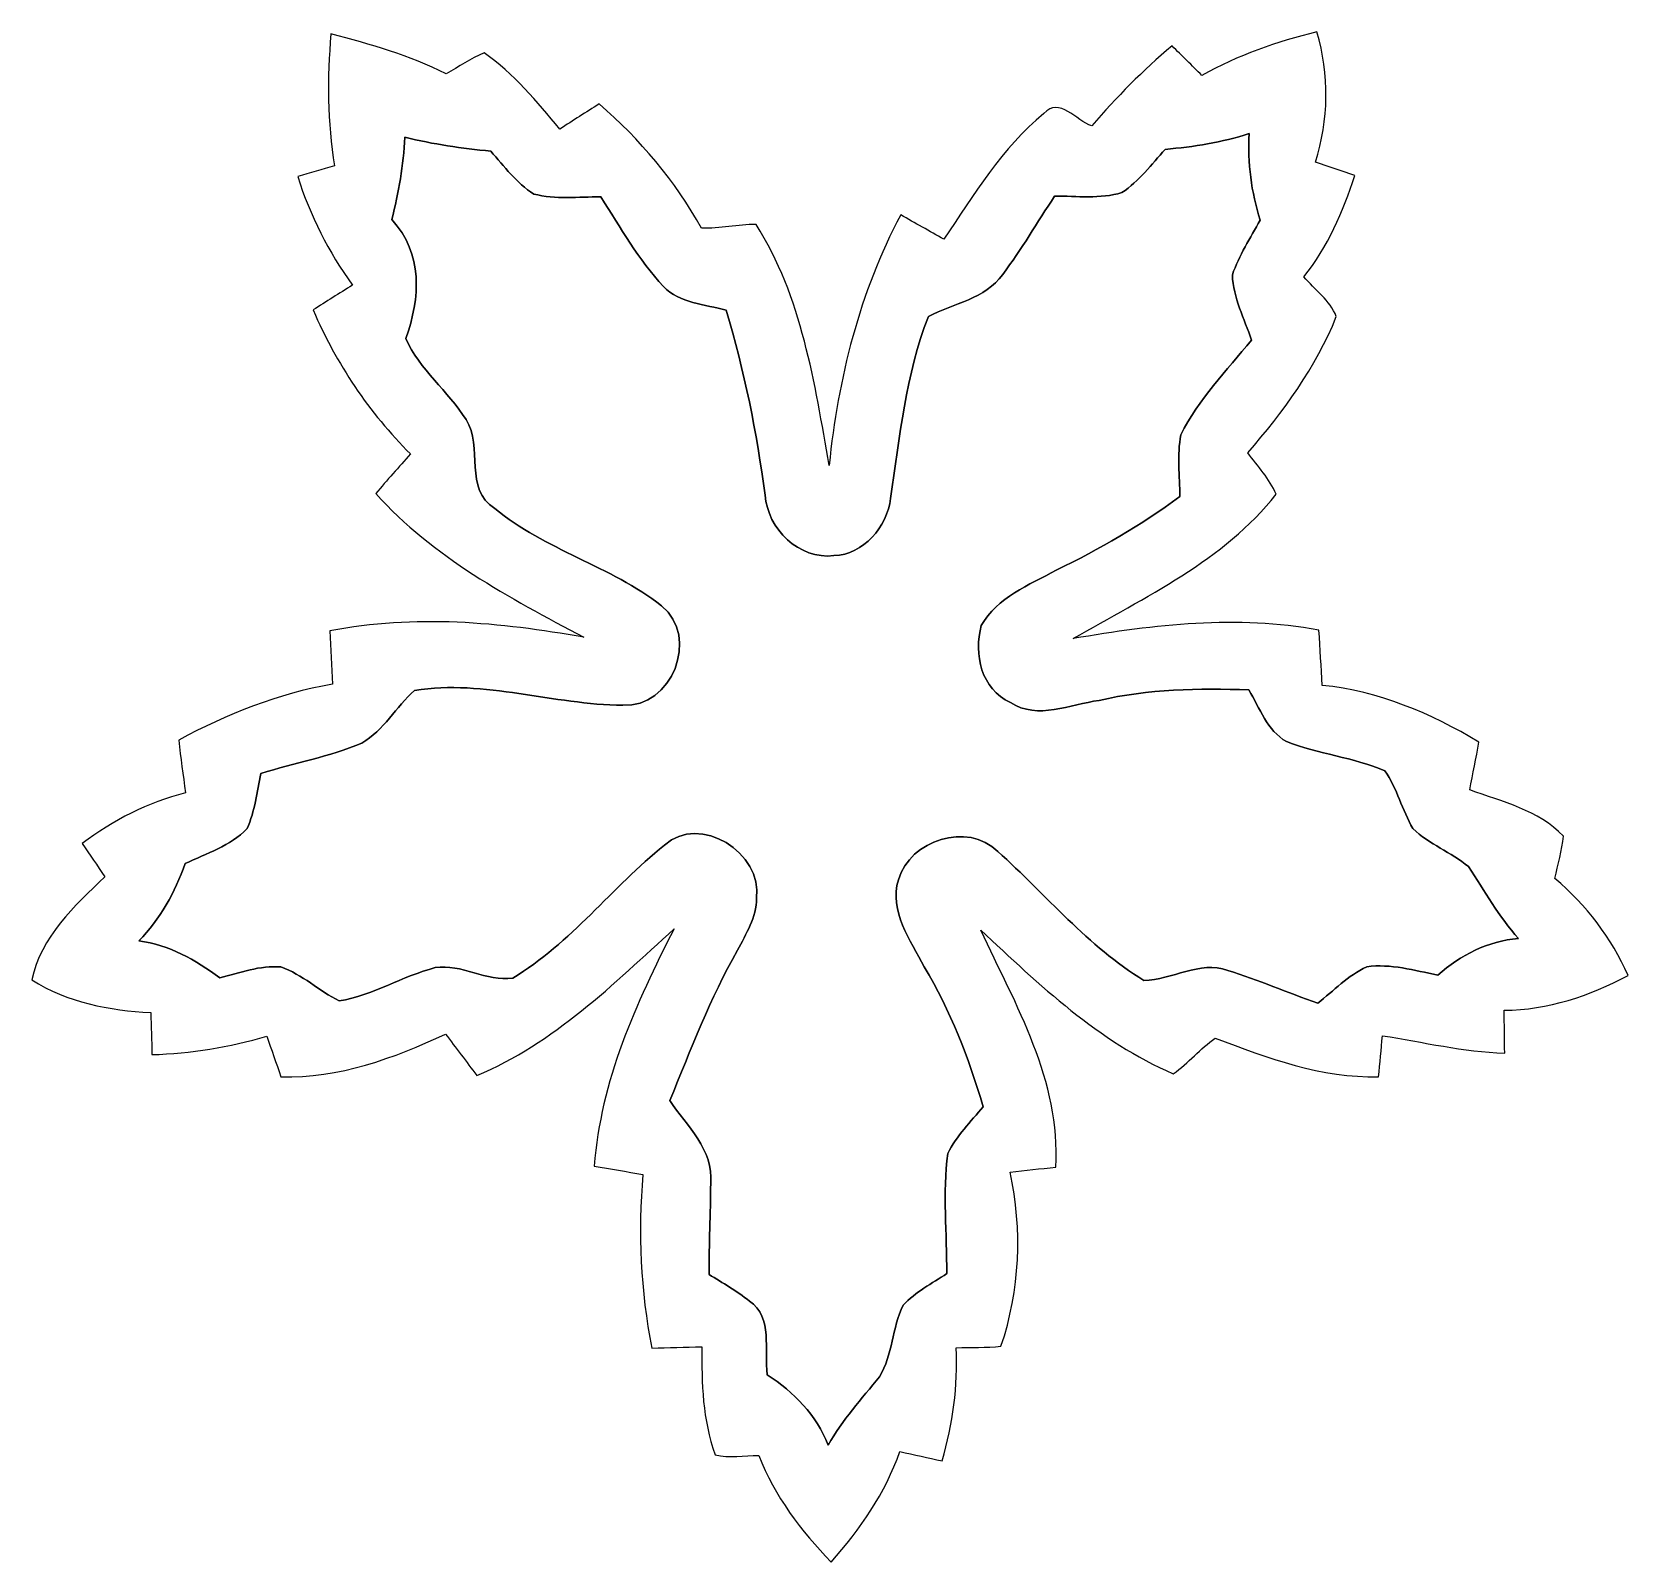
# Model space of a CAD drawing. Header units: centimetres. Extents: x -7.1 to 7.1, y -7 to 7.
# Drawn here: x -6.56 to -1.23, y 1.74 to 6.84 of the extents above; entities that cross this region are included whole.
import ezdxf

# ---------------------------------------------------------------- set-up
doc = ezdxf.new("R2010")
doc.units = ezdxf.units.CM
doc.header["$MEASUREMENT"] = 0
doc.layers.add('Camada 1', color=7, linetype='Continuous')

msp = doc.modelspace()

# ---------------------------------------------------------------- linework, layer by layer
at = {"layer": 'Camada 1', "color": 154}
for points in [[(-5.54708, 6.39375), (-5.57072, 6.53944), (-5.57176, 6.68725), (-5.55871, 6.83401), (-5.55871, 6.83401), (-5.42783, 6.79874), (-5.2959, 6.7631), (-5.17489, 6.70031), (-5.17489, 6.70031), (-5.13326, 6.72465), (-5.09269, 6.75145), (-5.04825, 6.77016), (-5.04825, 6.77016), (-4.94875, 6.70243), (-4.87186, 6.60752), (-4.79495, 6.51651), (-4.79495, 6.51651), (-4.75156, 6.54473), (-4.70817, 6.57294), (-4.66407, 6.60011), (-4.66407, 6.60011), (-4.5272, 6.48229), (-4.41147, 6.3433), (-4.32257, 6.18596), (-4.32257, 6.18596), (-4.26154, 6.18384), (-4.20158, 6.19865), (-4.1409, 6.19831), (-4.1409, 6.19831), (-3.98814, 5.95806), (-3.94582, 5.67019), (-3.89714, 5.39503), (-3.89714, 5.39503), (-3.8682, 5.68537), (-3.79589, 5.97146), (-3.65865, 6.23005), (-3.65865, 6.23005), (-3.61068, 6.20323), (-3.56234, 6.17607), (-3.51437, 6.1489), (-3.51437, 6.1489), (-3.41524, 6.29708), (-3.32105, 6.45407), (-3.18135, 6.56836), (-3.18135, 6.56836), (-3.13019, 6.62481), (-3.07269, 6.54473), (-3.02153, 6.52673), (-3.02153, 6.52673), (-2.93933, 6.62269), (-2.85043, 6.71264), (-2.75378, 6.79379), (-2.75378, 6.79379), (-2.72062, 6.76134), (-2.68746, 6.72818), (-2.6543, 6.69536), (-2.6543, 6.69536), (-2.53471, 6.76275), (-2.40417, 6.8079), (-2.27083, 6.84035), (-2.27083, 6.84035), (-2.22815, 6.69819), (-2.23097, 6.54755), (-2.27541, 6.40574), (-2.27541, 6.40574), (-2.23166, 6.39092), (-2.18792, 6.37611), (-2.14417, 6.36128), (-2.14417, 6.36128), (-2.18405, 6.24134), (-2.23414, 6.12281), (-2.31457, 6.02368), (-2.31457, 6.02368), (-2.27753, 5.98063), (-2.22673, 5.94606), (-2.20591, 5.89104), (-2.20591, 5.89104), (-2.27436, 5.72206), (-2.3823, 5.57318), (-2.50155, 5.43701), (-2.50155, 5.43701), (-2.46732, 5.39291), (-2.42992, 5.35023), (-2.40629, 5.29907), (-2.40629, 5.29907), (-2.58092, 5.07717), (-2.8448, 4.95652), (-3.08327, 4.81753), (-3.08327, 4.81753), (-2.81199, 4.86409), (-2.53646, 4.89691), (-2.26377, 4.8454), (-2.26377, 4.8454), (-2.25989, 4.78401), (-2.25636, 4.72298), (-2.25283, 4.6616), (-2.25283, 4.6616), (-2.0655, 4.64361), (-1.89089, 4.56812), (-1.73036, 4.4725), (-1.73036, 4.4725), (-1.74025, 4.41924), (-1.75083, 4.36633), (-1.76072, 4.31305), (-1.76072, 4.31305), (-1.6524, 4.27355), (-1.53105, 4.24568), (-1.44885, 4.15924), (-1.44885, 4.15924), (-1.45379, 4.11127), (-1.46649, 4.06435), (-1.47708, 4.01742), (-1.47708, 4.01742), (-1.37159, 3.92959), (-1.28834, 3.81952), (-1.23296, 3.69393), (-1.23296, 3.69393), (-1.36102, 3.62654), (-1.50035, 3.57893), (-1.64641, 3.57823), (-1.64641, 3.57823), (-1.6457, 3.53094), (-1.64499, 3.48333), (-1.64429, 3.4357), (-1.64429, 3.4357), (-1.78223, 3.43923), (-1.91628, 3.47274), (-2.0521, 3.4932), (-2.0521, 3.4932), (-2.05634, 3.44769), (-2.06058, 3.40218), (-2.0648, 3.35633), (-2.0648, 3.35633), (-2.25565, 3.3528), (-2.43451, 3.41806), (-2.6095, 3.4858), (-2.6095, 3.4858), (-2.65959, 3.45015), (-2.69909, 3.40184), (-2.7499, 3.3669), (-2.7499, 3.3669), (-2.99931, 3.47345), (-3.19651, 3.6636), (-3.39195, 3.84562), (-3.39195, 3.84562), (-3.27483, 3.5955), (-3.12454, 3.34222), (-3.14147, 3.0554), (-3.14147, 3.0554), (-3.19263, 3.04977), (-3.24343, 3.04446), (-3.29388, 3.03883), (-3.29388, 3.03883), (-3.25225, 2.84656), (-3.26073, 2.64478), (-3.32422, 2.45816), (-3.32422, 2.45816), (-3.37361, 2.45321), (-3.4237, 2.45392), (-3.47345, 2.45321), (-3.47345, 2.45321), (-3.46745, 2.3255), (-3.48473, 2.19886), (-3.52036, 2.0761), (-3.52036, 2.0761), (-3.56729, 2.08597), (-3.61421, 2.09656), (-3.66112, 2.10714), (-3.66112, 2.10714), (-3.71016, 1.96885), (-3.79377, 1.8475), (-3.89042, 1.73848), (-3.89042, 1.73848), (-3.99097, 1.84185), (-4.07952, 1.95862), (-4.13208, 2.09408), (-4.13208, 2.09408), (-4.18076, 2.09373), (-4.23016, 2.08385), (-4.27777, 2.09656), (-4.27777, 2.09656), (-4.3194, 2.21192), (-4.32293, 2.33539), (-4.32187, 2.45638), (-4.32187, 2.45638), (-4.37761, 2.45497), (-4.43335, 2.45356), (-4.48875, 2.4518), (-4.48875, 2.4518), (-4.52649, 2.64266), (-4.53531, 2.83739), (-4.51838, 3.03072), (-4.51838, 3.03072), (-4.5727, 3.04024), (-4.62667, 3.0494), (-4.68066, 3.05893), (-4.68066, 3.05893), (-4.65983, 3.34151), (-4.54201, 3.6015), (-4.4143, 3.84986), (-4.4143, 3.84986), (-4.6168, 3.66606), (-4.81507, 3.46779), (-5.07259, 3.36091), (-5.07259, 3.36091), (-5.10716, 3.40713), (-5.14173, 3.45334), (-5.17701, 3.49885), (-5.17701, 3.49885), (-5.34916, 3.41806), (-5.53261, 3.35138), (-5.72557, 3.35667), (-5.72557, 3.35667), (-5.74111, 3.40218), (-5.75734, 3.44735), (-5.77285, 3.4925), (-5.77285, 3.4925), (-5.89738, 3.45405), (-6.0258, 3.43429), (-6.15562, 3.43041), (-6.15562, 3.43041), (-6.15702, 3.47732), (-6.15843, 3.52424), (-6.15984, 3.57082), (-6.15984, 3.57082), (-6.29742, 3.57752), (-6.43819, 3.60432), (-6.55601, 3.67946), (-6.55601, 3.67946), (-6.52709, 3.82269), (-6.41385, 3.9264), (-6.31296, 4.02342), (-6.31296, 4.02342), (-6.33801, 4.06047), (-6.36305, 4.09716), (-6.3881, 4.13385), (-6.3881, 4.13385), (-6.2858, 4.21252), (-6.16937, 4.27107), (-6.04414, 4.30354), (-6.04414, 4.30354), (-6.05189, 4.36209), (-6.05966, 4.42029), (-6.06636, 4.47886), (-6.06636, 4.47886), (-5.90585, 4.56671), (-5.73405, 4.63337), (-5.55378, 4.66583), (-5.55378, 4.66583), (-5.55659, 4.7251), (-5.55941, 4.78437), (-5.56224, 4.84328), (-5.56224, 4.84328), (-5.28038, 4.89832), (-4.99533, 4.87186), (-4.71523, 4.82211), (-4.71523, 4.82211), (-4.96429, 4.9537), (-5.21828, 5.08881), (-5.40948, 5.30119), (-5.40948, 5.30119), (-5.37138, 5.34563), (-5.33259, 5.38938), (-5.29342, 5.43312), (-5.29342, 5.43312), (-5.43172, 5.57072), (-5.54143, 5.73405), (-5.61798, 5.91326), (-5.61798, 5.91326), (-5.57459, 5.94113), (-5.5312, 5.96864), (-5.4871, 5.99581), (-5.4871, 5.99581), (-5.56577, 6.10693), (-5.62963, 6.22793), (-5.66914, 6.35847), (-5.66914, 6.35847), (-5.62856, 6.3701), (-5.58765, 6.3821), (-5.54708, 6.39375)], [(-5.31247, 6.48935), (-5.31247, 6.48935), (-5.31247, 6.48935), (-5.31247, 6.48935), (-5.31247, 6.48935), (-5.31636, 6.39621), (-5.3333, 6.30485), (-5.35586, 6.21454), (-5.35586, 6.21454), (-5.2511, 6.10164), (-5.26062, 5.95383), (-5.30895, 5.81837), (-5.30895, 5.81837), (-5.26308, 5.71429), (-5.16819, 5.64268), (-5.10821, 5.54777), (-5.10821, 5.54777), (-5.05001, 5.45782), (-5.11598, 5.31459), (-5.01261, 5.25144), (-5.01261, 5.25144), (-4.84504, 5.11386), (-4.62633, 5.05919), (-4.45628, 4.9269), (-4.45628, 4.9269), (-4.32717, 4.82247), (-4.42241, 4.58576), (-4.58505, 4.59527), (-4.58505, 4.59527), (-4.81753, 4.59705), (-5.04542, 4.68171), (-5.27967, 4.64502), (-5.27967, 4.64502), (-5.34175, 4.58998), (-5.38268, 4.51131), (-5.4557, 4.46899), (-5.4557, 4.46899), (-5.56436, 4.42419), (-5.68077, 4.40265), (-5.79261, 4.36774), (-5.79261, 4.36774), (-5.80495, 4.306), (-5.81235, 4.24215), (-5.83847, 4.18394), (-5.83847, 4.18394), (-5.89421, 4.12608), (-5.97429, 4.10174), (-6.04485, 4.06717), (-6.04485, 4.06717), (-6.07871, 3.97157), (-6.12846, 3.88231), (-6.19936, 3.80929), (-6.19936, 3.80929), (-6.09811, 3.79694), (-6.01027, 3.74614), (-5.92949, 3.68652), (-5.92949, 3.68652), (-5.86281, 3.70275), (-5.79542, 3.72886), (-5.72557, 3.72285), (-5.72557, 3.72285), (-5.65396, 3.6978), (-5.59859, 3.64277), (-5.5312, 3.60961), (-5.5312, 3.60961), (-5.41867, 3.62725), (-5.32095, 3.69288), (-5.21088, 3.72039), (-5.21088, 3.72039), (-5.12304, 3.7352), (-5.04013, 3.67135), (-4.95265, 3.68582), (-4.95265, 3.68582), (-4.75862, 3.80188), (-4.62173, 3.9885), (-4.44675, 4.12855), (-4.44675, 4.12855), (-4.32859, 4.23686), (-4.11938, 4.10209), (-4.13914, 3.95181), (-4.13914, 3.95181), (-4.13914, 3.88832), (-4.17512, 3.83329), (-4.20299, 3.77825), (-4.20299, 3.77825), (-4.29365, 3.61843), (-4.35963, 3.44664), (-4.42841, 3.27695), (-4.42841, 3.27695), (-4.37232, 3.19263), (-4.28201, 3.11255), (-4.29224, 3.00177), (-4.29224, 3.00177), (-4.29331, 2.90054), (-4.29753, 2.79893), (-4.29789, 2.69733), (-4.29789, 2.69733), (-4.25238, 2.66912), (-4.20511, 2.64266), (-4.16312, 2.60879), (-4.16312, 2.60879), (-4.0834, 2.55376), (-4.11514, 2.4451), (-4.1035, 2.36326), (-4.1035, 2.36326), (-4.0153, 2.3047), (-3.93912, 2.22885), (-3.90065, 2.12831), (-3.90065, 2.12831), (-3.85304, 2.21156), (-3.78989, 2.28353), (-3.72886, 2.35654), (-3.72886, 2.35654), (-3.68582, 2.42922), (-3.68723, 2.51919), (-3.6509, 2.59503), (-3.6509, 2.59503), (-3.60927, 2.63913), (-3.55494, 2.66734), (-3.50485, 2.7005), (-3.50485, 2.7005), (-3.50485, 2.83386), (-3.51895, 2.96827), (-3.50202, 3.10091), (-3.50202, 3.10091), (-3.47169, 3.15948), (-3.42582, 3.2071), (-3.38349, 3.25683), (-3.38349, 3.25683), (-3.43181, 3.41877), (-3.4925, 3.57786), (-3.58034, 3.72321), (-3.58034, 3.72321), (-3.62549, 3.81212), (-3.69851, 3.90806), (-3.66642, 4.01355), (-3.66642, 4.01355), (-3.62654, 4.14619), (-3.43712, 4.20758), (-3.3348, 4.1081), (-3.3348, 4.1081), (-3.17429, 3.96309), (-3.03423, 3.7913), (-2.84762, 3.67805), (-2.84762, 3.67805), (-2.75342, 3.67911), (-2.66242, 3.74509), (-2.56786, 3.71122), (-2.56786, 3.71122), (-2.46627, 3.67946), (-2.36819, 3.63748), (-2.268, 3.6015), (-2.268, 3.6015), (-2.21509, 3.64384), (-2.16641, 3.69359), (-2.10467, 3.72356), (-2.10467, 3.72356), (-2.02459, 3.73379), (-1.94556, 3.71157), (-1.8676, 3.69534), (-1.8676, 3.69534), (-1.79105, 3.76202), (-1.70144, 3.81), (-1.59878, 3.8174), (-1.59878, 3.8174), (-1.66334, 3.89078), (-1.71167, 3.97615), (-1.76494, 4.05729), (-1.76494, 4.05729), (-1.82316, 4.10491), (-1.89618, 4.13173), (-1.9505, 4.18394), (-1.9505, 4.18394), (-1.98683, 4.24568), (-2.00271, 4.31765), (-2.04364, 4.37656), (-2.04364, 4.37656), (-2.14911, 4.4217), (-2.26554, 4.4323), (-2.37208, 4.47428), (-2.37208, 4.47428), (-2.43699, 4.51061), (-2.46097, 4.58645), (-2.49765, 4.64643), (-2.49765, 4.64643), (-2.66452, 4.65172), (-2.8335, 4.64996), (-2.99685, 4.61115), (-2.99685, 4.61115), (-3.09421, 4.59951), (-3.20111, 4.54413), (-3.29247, 4.6048), (-3.29247, 4.6048), (-3.38949, 4.6475), (-3.41665, 4.76637), (-3.38983, 4.86092), (-3.38983, 4.86092), (-3.33728, 4.95547), (-3.23074, 4.99674), (-3.14006, 5.04542), (-3.14006, 5.04542), (-2.99544, 5.11493), (-2.85715, 5.1964), (-2.72767, 5.29096), (-2.72767, 5.29096), (-2.72803, 5.35975), (-2.73719, 5.4296), (-2.7245, 5.49733), (-2.7245, 5.49733), (-2.66488, 5.61516), (-2.57245, 5.71183), (-2.48884, 5.81271), (-2.48884, 5.81271), (-2.51249, 5.88398), (-2.54916, 5.95383), (-2.55269, 6.03003), (-2.55269, 6.03003), (-2.53012, 6.09494), (-2.49307, 6.1535), (-2.45991, 6.21312), (-2.45991, 6.21312), (-2.4892, 6.3066), (-2.50296, 6.40362), (-2.49624, 6.50134), (-2.49624, 6.50134), (-2.58726, 6.47206), (-2.68181, 6.45724), (-2.77671, 6.44877), (-2.77671, 6.44877), (-2.82187, 6.39833), (-2.86385, 6.34293), (-2.92099, 6.30485), (-2.92099, 6.30485), (-2.99366, 6.28227), (-3.07092, 6.29391), (-3.14537, 6.2925), (-3.14537, 6.2925), (-3.20392, 6.20606), (-3.25542, 6.1147), (-3.31857, 6.03179), (-3.31857, 6.03179), (-3.37679, 5.94959), (-3.48297, 5.93619), (-3.56622, 5.89173), (-3.56622, 5.89173), (-3.64313, 5.69841), (-3.66077, 5.48886), (-3.69252, 5.28496), (-3.69252, 5.28496), (-3.70382, 5.19007), (-3.78249, 5.09834), (-3.88126, 5.0941), (-3.88126, 5.0941), (-3.99696, 5.08), (-4.1035, 5.183), (-4.11056, 5.2959), (-4.11056, 5.2959), (-4.13914, 5.50438), (-4.17971, 5.71076), (-4.24074, 5.91219), (-4.24074, 5.91219), (-4.31165, 5.93302), (-4.39596, 5.93443), (-4.44994, 5.99193), (-4.44994, 5.99193), (-4.5339, 6.08047), (-4.59281, 6.18878), (-4.65912, 6.29002), (-4.65912, 6.29002), (-4.73357, 6.29108), (-4.80976, 6.28085), (-4.88244, 6.2999), (-4.88244, 6.2999), (-4.9403, 6.33623), (-4.98086, 6.39234), (-5.02567, 6.44277), (-5.02567, 6.44277), (-5.12197, 6.4523), (-5.21828, 6.4657), (-5.31247, 6.48935)]]:
    msp.add_open_spline(points, degree=3, knots=[0, 0, 0, 0, 0.0140845, 0.0140845, 0.0140845, 0.0140845, 0.028169, 0.028169, 0.028169, 0.028169, 0.0422535, 0.0422535, 0.0422535, 0.0422535, 0.056338, 0.056338, 0.056338, 0.056338, 0.0704225, 0.0704225, 0.0704225, 0.0704225, 0.084507, 0.084507, 0.084507, 0.084507, 0.0985915, 0.0985915, 0.0985915, 0.0985915, 0.1126761, 0.1126761, 0.1126761, 0.1126761, 0.1267606, 0.1267606, 0.1267606, 0.1267606, 0.1408451, 0.1408451, 0.1408451, 0.1408451, 0.1549296, 0.1549296, 0.1549296, 0.1549296, 0.1690141, 0.1690141, 0.1690141, 0.1690141, 0.1830986, 0.1830986, 0.1830986, 0.1830986, 0.1971831, 0.1971831, 0.1971831, 0.1971831, 0.2112676, 0.2112676, 0.2112676, 0.2112676, 0.2253521, 0.2253521, 0.2253521, 0.2253521, 0.2394366, 0.2394366, 0.2394366, 0.2394366, 0.2535211, 0.2535211, 0.2535211, 0.2535211, 0.2676056, 0.2676056, 0.2676056, 0.2676056, 0.2816901, 0.2816901, 0.2816901, 0.2816901, 0.2957746, 0.2957746, 0.2957746, 0.2957746, 0.3098592, 0.3098592, 0.3098592, 0.3098592, 0.3239437, 0.3239437, 0.3239437, 0.3239437, 0.3380282, 0.3380282, 0.3380282, 0.3380282, 0.3521127, 0.3521127, 0.3521127, 0.3521127, 0.3661972, 0.3661972, 0.3661972, 0.3661972, 0.3802817, 0.3802817, 0.3802817, 0.3802817, 0.3943662, 0.3943662, 0.3943662, 0.3943662, 0.4084507, 0.4084507, 0.4084507, 0.4084507, 0.4225352, 0.4225352, 0.4225352, 0.4225352, 0.4366197, 0.4366197, 0.4366197, 0.4366197, 0.4507042, 0.4507042, 0.4507042, 0.4507042, 0.4647887, 0.4647887, 0.4647887, 0.4647887, 0.4788732, 0.4788732, 0.4788732, 0.4788732, 0.4929577, 0.4929577, 0.4929577, 0.4929577, 0.5070423, 0.5070423, 0.5070423, 0.5070423, 0.5211268, 0.5211268, 0.5211268, 0.5211268, 0.5352113, 0.5352113, 0.5352113, 0.5352113, 0.5492958, 0.5492958, 0.5492958, 0.5492958, 0.5633803, 0.5633803, 0.5633803, 0.5633803, 0.5774648, 0.5774648, 0.5774648, 0.5774648, 0.5915493, 0.5915493, 0.5915493, 0.5915493, 0.6056338, 0.6056338, 0.6056338, 0.6056338, 0.6197183, 0.6197183, 0.6197183, 0.6197183, 0.6338028, 0.6338028, 0.6338028, 0.6338028, 0.6478873, 0.6478873, 0.6478873, 0.6478873, 0.6619718, 0.6619718, 0.6619718, 0.6619718, 0.6760563, 0.6760563, 0.6760563, 0.6760563, 0.6901408, 0.6901408, 0.6901408, 0.6901408, 0.7042254, 0.7042254, 0.7042254, 0.7042254, 0.7183099, 0.7183099, 0.7183099, 0.7183099, 0.7323944, 0.7323944, 0.7323944, 0.7323944, 0.7464789, 0.7464789, 0.7464789, 0.7464789, 0.7605634, 0.7605634, 0.7605634, 0.7605634, 0.7746479, 0.7746479, 0.7746479, 0.7746479, 0.7887324, 0.7887324, 0.7887324, 0.7887324, 0.8028169, 0.8028169, 0.8028169, 0.8028169, 0.8169014, 0.8169014, 0.8169014, 0.8169014, 0.8309859, 0.8309859, 0.8309859, 0.8309859, 0.8450704, 0.8450704, 0.8450704, 0.8450704, 0.8591549, 0.8591549, 0.8591549, 0.8591549, 0.8732394, 0.8732394, 0.8732394, 0.8732394, 0.8873239, 0.8873239, 0.8873239, 0.8873239, 0.9014085, 0.9014085, 0.9014085, 0.9014085, 0.915493, 0.915493, 0.915493, 0.915493, 0.9295775, 0.9295775, 0.9295775, 0.9295775, 0.943662, 0.943662, 0.943662, 0.943662, 0.9577465, 0.9577465, 0.9577465, 0.9577465, 0.971831, 0.971831, 0.971831, 0.971831, 1, 1, 1, 1], dxfattribs=at)
at = {"layer": 'Camada 1', "color": 254}
msp.add_open_spline([(-5.31247, 6.48935), (-5.21828, 6.4657), (-5.12197, 6.4523), (-5.02567, 6.44277), (-5.02567, 6.44277), (-4.98086, 6.39234), (-4.9403, 6.33623), (-4.88244, 6.2999), (-4.88244, 6.2999), (-4.80976, 6.28085), (-4.73357, 6.29108), (-4.65912, 6.29002), (-4.65912, 6.29002), (-4.59281, 6.18878), (-4.5339, 6.08047), (-4.44994, 5.99193), (-4.44994, 5.99193), (-4.39596, 5.93443), (-4.31165, 5.93302), (-4.24074, 5.91219), (-4.24074, 5.91219), (-4.17971, 5.71076), (-4.13914, 5.50438), (-4.11056, 5.2959), (-4.11056, 5.2959), (-4.1035, 5.183), (-3.99696, 5.08), (-3.88126, 5.0941), (-3.88126, 5.0941), (-3.78249, 5.09834), (-3.70382, 5.19007), (-3.69252, 5.28496), (-3.69252, 5.28496), (-3.66077, 5.48886), (-3.64313, 5.69841), (-3.56622, 5.89173), (-3.56622, 5.89173), (-3.48297, 5.93619), (-3.37679, 5.94959), (-3.31857, 6.03179), (-3.31857, 6.03179), (-3.25542, 6.1147), (-3.20392, 6.20606), (-3.14537, 6.2925), (-3.14537, 6.2925), (-3.07092, 6.29391), (-2.99366, 6.28227), (-2.92099, 6.30485), (-2.92099, 6.30485), (-2.86385, 6.34293), (-2.82187, 6.39833), (-2.77671, 6.44877), (-2.77671, 6.44877), (-2.68181, 6.45724), (-2.58726, 6.47206), (-2.49624, 6.50134), (-2.49624, 6.50134), (-2.50296, 6.40362), (-2.4892, 6.3066), (-2.45991, 6.21312), (-2.45991, 6.21312), (-2.49307, 6.1535), (-2.53012, 6.09494), (-2.55269, 6.03003), (-2.55269, 6.03003), (-2.54916, 5.95383), (-2.51249, 5.88398), (-2.48884, 5.81271), (-2.48884, 5.81271), (-2.57245, 5.71183), (-2.66488, 5.61516), (-2.7245, 5.49733), (-2.7245, 5.49733), (-2.73719, 5.4296), (-2.72803, 5.35975), (-2.72767, 5.29096), (-2.72767, 5.29096), (-2.85715, 5.1964), (-2.99544, 5.11493), (-3.14006, 5.04542), (-3.14006, 5.04542), (-3.23074, 4.99674), (-3.33728, 4.95547), (-3.38983, 4.86092), (-3.38983, 4.86092), (-3.41665, 4.76637), (-3.38949, 4.6475), (-3.29247, 4.6048), (-3.29247, 4.6048), (-3.20111, 4.54413), (-3.09421, 4.59951), (-2.99685, 4.61115), (-2.99685, 4.61115), (-2.8335, 4.64996), (-2.66452, 4.65172), (-2.49765, 4.64643), (-2.49765, 4.64643), (-2.46097, 4.58645), (-2.43699, 4.51061), (-2.37208, 4.47428), (-2.37208, 4.47428), (-2.26554, 4.4323), (-2.14911, 4.4217), (-2.04364, 4.37656), (-2.04364, 4.37656), (-2.00271, 4.31765), (-1.98683, 4.24568), (-1.9505, 4.18394), (-1.9505, 4.18394), (-1.89618, 4.13173), (-1.82316, 4.10491), (-1.76494, 4.05729), (-1.76494, 4.05729), (-1.71167, 3.97615), (-1.66334, 3.89078), (-1.59878, 3.8174), (-1.59878, 3.8174), (-1.70144, 3.81), (-1.79105, 3.76202), (-1.8676, 3.69534), (-1.8676, 3.69534), (-1.94556, 3.71157), (-2.02459, 3.73379), (-2.10467, 3.72356), (-2.10467, 3.72356), (-2.16641, 3.69359), (-2.21509, 3.64384), (-2.268, 3.6015), (-2.268, 3.6015), (-2.36819, 3.63748), (-2.46627, 3.67946), (-2.56786, 3.71122), (-2.56786, 3.71122), (-2.66242, 3.74509), (-2.75342, 3.67911), (-2.84762, 3.67805), (-2.84762, 3.67805), (-3.03423, 3.7913), (-3.17429, 3.96309), (-3.3348, 4.1081), (-3.3348, 4.1081), (-3.43712, 4.20758), (-3.62654, 4.14619), (-3.66642, 4.01355), (-3.66642, 4.01355), (-3.69851, 3.90806), (-3.62549, 3.81212), (-3.58034, 3.72321), (-3.58034, 3.72321), (-3.4925, 3.57786), (-3.43181, 3.41877), (-3.38349, 3.25683), (-3.38349, 3.25683), (-3.42582, 3.2071), (-3.47169, 3.15948), (-3.50202, 3.10091), (-3.50202, 3.10091), (-3.51895, 2.96827), (-3.50485, 2.83386), (-3.50485, 2.7005), (-3.50485, 2.7005), (-3.55494, 2.66734), (-3.60927, 2.63913), (-3.6509, 2.59503), (-3.6509, 2.59503), (-3.68723, 2.51919), (-3.68582, 2.42922), (-3.72886, 2.35654), (-3.72886, 2.35654), (-3.78989, 2.28353), (-3.85304, 2.21156), (-3.90065, 2.12831), (-3.90065, 2.12831), (-3.93912, 2.22885), (-4.0153, 2.3047), (-4.1035, 2.36326), (-4.1035, 2.36326), (-4.11514, 2.4451), (-4.0834, 2.55376), (-4.16312, 2.60879), (-4.16312, 2.60879), (-4.20511, 2.64266), (-4.25238, 2.66912), (-4.29789, 2.69733), (-4.29789, 2.69733), (-4.29753, 2.79893), (-4.29331, 2.90054), (-4.29224, 3.00177), (-4.29224, 3.00177), (-4.28201, 3.11255), (-4.37232, 3.19263), (-4.42841, 3.27695), (-4.42841, 3.27695), (-4.35963, 3.44664), (-4.29365, 3.61843), (-4.20299, 3.77825), (-4.20299, 3.77825), (-4.17512, 3.83329), (-4.13914, 3.88832), (-4.13914, 3.95181), (-4.13914, 3.95181), (-4.11938, 4.10209), (-4.32859, 4.23686), (-4.44675, 4.12855), (-4.44675, 4.12855), (-4.62173, 3.9885), (-4.75862, 3.80188), (-4.95265, 3.68582), (-4.95265, 3.68582), (-5.04013, 3.67135), (-5.12304, 3.7352), (-5.21088, 3.72039), (-5.21088, 3.72039), (-5.32095, 3.69288), (-5.41867, 3.62725), (-5.5312, 3.60961), (-5.5312, 3.60961), (-5.59859, 3.64277), (-5.65396, 3.6978), (-5.72557, 3.72285), (-5.72557, 3.72285), (-5.79542, 3.72886), (-5.86281, 3.70275), (-5.92949, 3.68652), (-5.92949, 3.68652), (-6.01027, 3.74614), (-6.09811, 3.79694), (-6.19936, 3.80929), (-6.19936, 3.80929), (-6.12846, 3.88231), (-6.07871, 3.97157), (-6.04485, 4.06717), (-6.04485, 4.06717), (-5.97429, 4.10174), (-5.89421, 4.12608), (-5.83847, 4.18394), (-5.83847, 4.18394), (-5.81235, 4.24215), (-5.80495, 4.306), (-5.79261, 4.36774), (-5.79261, 4.36774), (-5.68077, 4.40265), (-5.56436, 4.42419), (-5.4557, 4.46899), (-5.4557, 4.46899), (-5.38268, 4.51131), (-5.34175, 4.58998), (-5.27967, 4.64502), (-5.27967, 4.64502), (-5.04542, 4.68171), (-4.81753, 4.59705), (-4.58505, 4.59527), (-4.58505, 4.59527), (-4.42241, 4.58576), (-4.32717, 4.82247), (-4.45628, 4.9269), (-4.45628, 4.9269), (-4.62633, 5.05919), (-4.84504, 5.11386), (-5.01261, 5.25144), (-5.01261, 5.25144), (-5.11598, 5.31459), (-5.05001, 5.45782), (-5.10821, 5.54777), (-5.10821, 5.54777), (-5.16819, 5.64268), (-5.26308, 5.71429), (-5.30895, 5.81837), (-5.30895, 5.81837), (-5.26062, 5.95383), (-5.2511, 6.10164), (-5.35586, 6.21454), (-5.35586, 6.21454), (-5.3333, 6.30485), (-5.31636, 6.39621), (-5.31247, 6.48935)], degree=3, knots=[0, 0, 0, 0, 0.0142857, 0.0142857, 0.0142857, 0.0142857, 0.0285714, 0.0285714, 0.0285714, 0.0285714, 0.0428571, 0.0428571, 0.0428571, 0.0428571, 0.0571429, 0.0571429, 0.0571429, 0.0571429, 0.0714286, 0.0714286, 0.0714286, 0.0714286, 0.0857143, 0.0857143, 0.0857143, 0.0857143, 0.1, 0.1, 0.1, 0.1, 0.1142857, 0.1142857, 0.1142857, 0.1142857, 0.1285714, 0.1285714, 0.1285714, 0.1285714, 0.1428571, 0.1428571, 0.1428571, 0.1428571, 0.1571429, 0.1571429, 0.1571429, 0.1571429, 0.1714286, 0.1714286, 0.1714286, 0.1714286, 0.1857143, 0.1857143, 0.1857143, 0.1857143, 0.2, 0.2, 0.2, 0.2, 0.2142857, 0.2142857, 0.2142857, 0.2142857, 0.2285714, 0.2285714, 0.2285714, 0.2285714, 0.2428571, 0.2428571, 0.2428571, 0.2428571, 0.2571429, 0.2571429, 0.2571429, 0.2571429, 0.2714286, 0.2714286, 0.2714286, 0.2714286, 0.2857143, 0.2857143, 0.2857143, 0.2857143, 0.3, 0.3, 0.3, 0.3, 0.3142857, 0.3142857, 0.3142857, 0.3142857, 0.3285714, 0.3285714, 0.3285714, 0.3285714, 0.3428571, 0.3428571, 0.3428571, 0.3428571, 0.3571429, 0.3571429, 0.3571429, 0.3571429, 0.3714286, 0.3714286, 0.3714286, 0.3714286, 0.3857143, 0.3857143, 0.3857143, 0.3857143, 0.4, 0.4, 0.4, 0.4, 0.4142857, 0.4142857, 0.4142857, 0.4142857, 0.4285714, 0.4285714, 0.4285714, 0.4285714, 0.4428571, 0.4428571, 0.4428571, 0.4428571, 0.4571429, 0.4571429, 0.4571429, 0.4571429, 0.4714286, 0.4714286, 0.4714286, 0.4714286, 0.4857143, 0.4857143, 0.4857143, 0.4857143, 0.5, 0.5, 0.5, 0.5, 0.5142857, 0.5142857, 0.5142857, 0.5142857, 0.5285714, 0.5285714, 0.5285714, 0.5285714, 0.5428571, 0.5428571, 0.5428571, 0.5428571, 0.5571429, 0.5571429, 0.5571429, 0.5571429, 0.5714286, 0.5714286, 0.5714286, 0.5714286, 0.5857143, 0.5857143, 0.5857143, 0.5857143, 0.6, 0.6, 0.6, 0.6, 0.6142857, 0.6142857, 0.6142857, 0.6142857, 0.6285714, 0.6285714, 0.6285714, 0.6285714, 0.6428571, 0.6428571, 0.6428571, 0.6428571, 0.6571429, 0.6571429, 0.6571429, 0.6571429, 0.6714286, 0.6714286, 0.6714286, 0.6714286, 0.6857143, 0.6857143, 0.6857143, 0.6857143, 0.7, 0.7, 0.7, 0.7, 0.7142857, 0.7142857, 0.7142857, 0.7142857, 0.7285714, 0.7285714, 0.7285714, 0.7285714, 0.7428571, 0.7428571, 0.7428571, 0.7428571, 0.7571429, 0.7571429, 0.7571429, 0.7571429, 0.7714286, 0.7714286, 0.7714286, 0.7714286, 0.7857143, 0.7857143, 0.7857143, 0.7857143, 0.8, 0.8, 0.8, 0.8, 0.8142857, 0.8142857, 0.8142857, 0.8142857, 0.8285714, 0.8285714, 0.8285714, 0.8285714, 0.8428571, 0.8428571, 0.8428571, 0.8428571, 0.8571429, 0.8571429, 0.8571429, 0.8571429, 0.8714286, 0.8714286, 0.8714286, 0.8714286, 0.8857143, 0.8857143, 0.8857143, 0.8857143, 0.9, 0.9, 0.9, 0.9, 0.9142857, 0.9142857, 0.9142857, 0.9142857, 0.9285714, 0.9285714, 0.9285714, 0.9285714, 0.9428571, 0.9428571, 0.9428571, 0.9428571, 0.9571429, 0.9571429, 0.9571429, 0.9571429, 0.9714286, 0.9714286, 0.9714286, 0.9714286, 1, 1, 1, 1], dxfattribs=at)

doc.saveas('drawing.dxf')
